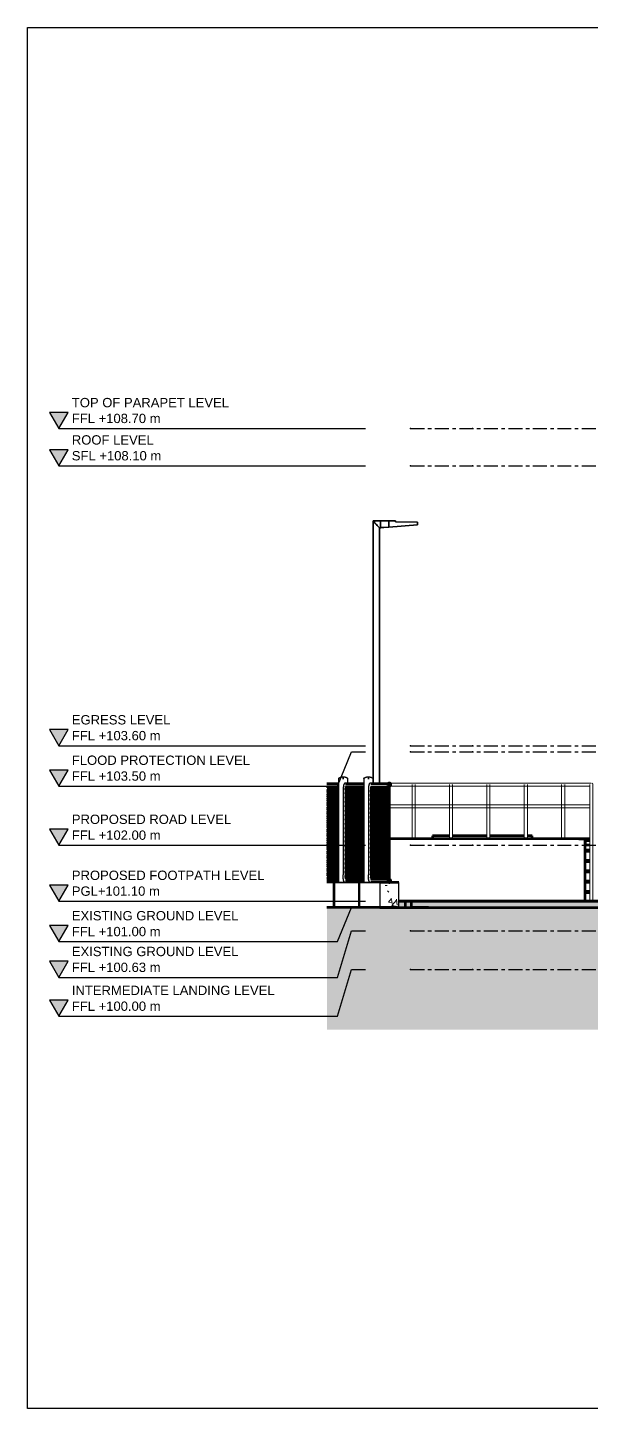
# Model space of a CAD drawing. Header units: millimetres. Extents: x -25371 to 2282244, y -90657 to 147824.
# Drawn here: x 1750049 to 1759112, y -11627 to 10573 of the extents above; entities that cross this region are included whole.
import ezdxf
from ezdxf.xclip import XClip

# ---------------------------------------------------------------- set-up
doc = ezdxf.new("R2010")
doc.units = ezdxf.units.MM
doc.header["$XCLIPFRAME"] = 0
doc.linetypes.add('CENTER', pattern=[50.8, 31.75, -6.35, 6.35, -6.35])
doc.linetypes.add('TA_GL_000.90000', pattern=[2.475, 0.9, -0.225, 0.225, -0.225, 0.9])
for name, color, linetype in [('000 - 0_SYM_DWG_GRIDLINE_MAIN_COLOR_251', 7, 'Continuous'), ('000 - 0_SYM_DWG_LEVEL_MAIN_COLOR_2', 7, 'Continuous'), ('000 - 0_SYM_DWG_LEVEL_TEXT', 7, 'Continuous'), ('000 - EXISTING_BUILDING_MAIN_COLOR_251', 7, 'Continuous'), ('000 - GRID', 7, 'CENTER')]:
    doc.layers.add(name, color=color, linetype=linetype)
for name, color, linetype, lineweight in [('A-DETL', 7, 'Continuous', 70), ('A-DETL-GENF', 7, 'Continuous', 35), ('A-DETL-THIN', 7, 'Continuous', 25), ('A-FLOR-E', 7, 'Continuous', 35), ('A-FLOR-FNSH', 7, 'Continuous', 70), ('A-FLOR-HRAL', 7, 'Continuous', 35), ('A-FLOR-PATT', 7, 'Continuous', 70), ('A-GENM', 7, 'Continuous', 35), ('A-GLAZ-CWMG', 7, 'Continuous', 35), ('E-LITE-EQPM', 7, 'Continuous', 35), ('P-SANR-FIXT', 7, 'Continuous', 35), ('S-STRS-E', 7, 'Continuous', 35), ('WALL-E', 7, 'Continuous', 50)]:
    doc.layers.add(name, color=color, linetype=linetype, lineweight=lineweight)
doc.styles.add('Arial_1', font='arial.ttf', dxfattribs={"height": 400})
doc.styles.add('TA', font='', dxfattribs={"height": 4.5})
doc.styles.get('TA').set_extended_font_data('Cordia New')
pattern_1 = [(50, (-71649.76, 0), (728.7365, -63.7558), [76.2, -838.2]), (355, (-71649.76, 0), (-140.9716, 764.2276), [60.96, -670.56]), (100.451, (-71589, -5.3), (587.77, 700.4668), [64.76, -712.36]), (46.184, (-71649.8, 203.2), (1084.316, -168.171), [114.3, -1257.3]), (96.636, (-71559.4, 189.2), (949.61, 989.71), [97.14, -1068.54]), (351.184, (-71649.8, 203.2), (949.6206, 989.701), [91.44, -1005.84]), (21, (-71548.16, 152.4), (606.4579, -409.0606), [76.2, -838.2]), (326, (-71548.16, 152.4), (247.2083, 736.753), [60.96, -670.56]), (71.451, (-71497.6, 118.3), (853.6683, 327.6855), [64.76, -712.36]), (37.5, (-71649.76, 0), (12.3547, 338.2201), [33.528, -628.904, 33.528, -647.192, -673.1]), (37.5, (-71649.76, 0), (12.3547, 338.2201), [-1343.152, 33.528, -639.572]), (7.5, (-71649.76, 0), (267.2789, 400.7221), [33.528, -354.584, 33.528, -613.664, -256.54]), (7.5, (-71649.76, 0), (267.2789, 400.7221), [-1035.304, 33.528, -223.012]), (327.5, (-71876.33, 0), (542.36333, -22.91534), [33.528, -220.472, 33.528, -758.952, -1051.56]), (327.5, (-71876.33, 0), (542.36333, -22.91534), [-1046.48, 33.528, -1018.032]), (317.5, (-71977.93, 0), (592.517, 101.7071), [33.528, -296.672, 33.528, -492.76, -746.76]), (317.5, (-71977.93, 0), (592.517, 101.7071), [-856.488, 33.528, -713.232])]

# ---------------------------------------------------------------- blocks, each defined once
blk = doc.blocks.new('A$C7fb6dcac')
at = {"layer": 'Defpoints', "color": 7}
blk.add_lwpolyline([(4262.5, -444), (3487.5, -444), (3487.5, 0), (4262.5, 0)], close=True, dxfattribs=at)
blk = doc.blocks.new('DPA_CP_Fence Type D - Fence Post Left w MRTA Logo-5412691-VS01 - ELEVATION 3')
at = {"layer": '000 - EXISTING_BUILDING_MAIN_COLOR_251', "lineweight": 9}
h = blk.add_hatch(dxfattribs=at)
h.set_pattern_fill('FP_5', style=0, pattern_type=2)
h.set_pattern_definition([(82.307, (-38294.248, 101400), (-4.77611, 35.35557), []), (97.693, (-38294.248, 101400), (-4.77611, -35.35557), [])])
h.paths.add_polyline_path([(-38157, 101450), (-38157, 102950), (-38456, 102949), (-38459, 102946), (-38461, 102938), (-38464, 102914), (-38466, 102868), (-38465, 101492), (-38462, 101469), (-38459, 101454), (-38458, 101452), (-38456, 101450), (-38159, 101450)])
h.paths.add_polyline_path([(-38295, 102103), (-38272, 102200), (-38295, 102297), (-38285, 102297), (-38262, 102198), (-38285, 102103)])
at = {"layer": '000 - EXISTING_BUILDING_MAIN_COLOR_251', "lineweight": 70}
h = blk.add_hatch(color=7, dxfattribs=at)
h.paths.add_polyline_path([(-38153, 101400), (-38147, 101402), (-38141, 101404), (-38137, 101408), (-38133, 101413), (-38131, 101419), (-38130, 101425), (-38131, 101431), (-38133, 101437), (-38137, 101442), (-38141, 101446), (-38147, 101448), (-38153, 101450), (-38162, 101449), (-38165, 101448), (-38170, 101446), (-38175, 101442), (-38178, 101437), (-38180, 101431), (-38181, 101425), (-38180, 101419), (-38178, 101413), (-38175, 101408), (-38170, 101404), (-38162, 101401), (-38159, 101400)])
h.paths.add_polyline_path([(-38153, 102950), (-38147, 102952), (-38141, 102954), (-38137, 102958), (-38133, 102963), (-38131, 102969), (-38130, 102975), (-38131, 102981), (-38133, 102987), (-38137, 102992), (-38141, 102996), (-38147, 102998), (-38153, 103000), (-38162, 102999), (-38165, 102998), (-38170, 102996), (-38175, 102992), (-38178, 102987), (-38180, 102981), (-38181, 102974), (-38180, 102969), (-38178, 102963), (-38175, 102958), (-38170, 102954), (-38162, 102951), (-38159, 102950)])
blk.add_hatch(color=7, dxfattribs=at).paths.add_polyline_path([(-38155, 101425), (-38155, 102975), (-38157, 102974), (-38157, 101425)])
at = {"layer": '000 - EXISTING_BUILDING_MAIN_COLOR_251', "color": 7}
for p, q in [((-38493, 102875), (-38493, 101525)), ((-38181, 102975), (-38456, 102975)), ((-38156, 103000), (-38455, 103000)), ((-38455, 102950), (-38156, 102950)), ((-38285, 102297), (-38295, 102297)), ((-38295, 102297), (-38272, 102200)), ((-38272, 102200), (-38295, 102103)), ((-38262, 102200), (-38285, 102297)), ((-38285, 102103), (-38262, 102200)), ((-38295, 102103), (-38285, 102103)), ((-38456, 101425), (-38181, 101425)), ((-38156, 101450), (-38455, 101450)), ((-38455, 101400), (-38156, 101400))]:
    blk.add_line(p, q, dxfattribs=at)
at = {"layer": '000 - EXISTING_BUILDING_MAIN_COLOR_251', "color": 7, "lineweight": 70}
for p, q in [((-38155, 102975), (-38157, 102975)), ((-38157, 102975), (-38157, 101425)), ((-38155, 101425), (-38155, 102975)), ((-38157, 101425), (-38155, 101425))]:
    blk.add_line(p, q, dxfattribs=at)
at = {"layer": '000 - EXISTING_BUILDING_MAIN_COLOR_251', "color": 7, "flags": 128}
for points in [[(-38455, 103000), (-38462, 102999), (-38469, 102996), (-38473, 102993), (-38476, 102990), (-38478, 102987), (-38480, 102984), (-38481, 102982), (-38482, 102979), (-38483, 102977), (-38484, 102975), (-38484, 102972), (-38485, 102970), (-38486, 102968), (-38486, 102965), (-38487, 102962), (-38487, 102960), (-38488, 102957), (-38488, 102954), (-38489, 102951), (-38489, 102948), (-38490, 102945), (-38490, 102941), (-38490, 102938), (-38491, 102935), (-38491, 102931), (-38491, 102928), (-38492, 102924), (-38492, 102920), (-38492, 102916), (-38492, 102913), (-38492, 102909), (-38493, 102905), (-38493, 102901), (-38493, 102897), (-38493, 102893), (-38493, 102888), (-38493, 102884), (-38493, 102880), (-38493, 102876), (-38493, 102875)], [(-38455, 101400), (-38462, 101401), (-38469, 101404), (-38473, 101407), (-38476, 101410), (-38478, 101413), (-38480, 101416), (-38481, 101418), (-38482, 101421), (-38483, 101423), (-38484, 101425), (-38484, 101428), (-38485, 101430), (-38486, 101432), (-38486, 101435), (-38487, 101438), (-38487, 101440), (-38488, 101443), (-38488, 101446), (-38489, 101449), (-38489, 101452), (-38490, 101455), (-38490, 101459), (-38490, 101462), (-38491, 101465), (-38491, 101469), (-38491, 101472), (-38492, 101476), (-38492, 101480), (-38492, 101484), (-38492, 101487), (-38492, 101491), (-38493, 101495), (-38493, 101499), (-38493, 101503), (-38493, 101507), (-38493, 101512), (-38493, 101516), (-38493, 101520), (-38493, 101524), (-38493, 101525)]]:
    blk.add_lwpolyline(points, dxfattribs=at)
at = {"layer": '000 - EXISTING_BUILDING_MAIN_COLOR_251', "color": 7, "lineweight": 70, "flags": 128}
for points in [[(-38130, 102975), (-38131, 102981), (-38133, 102987), (-38137, 102992), (-38141, 102996), (-38147, 102998), (-38153, 103000), (-38159, 103000), (-38165, 102998), (-38170, 102996), (-38175, 102992), (-38178, 102987), (-38180, 102981), (-38181, 102975)], [(-38181, 102975), (-38180, 102969), (-38178, 102963), (-38175, 102958), (-38170, 102954), (-38165, 102952), (-38159, 102950), (-38153, 102950), (-38147, 102952), (-38141, 102954), (-38137, 102958), (-38133, 102963), (-38131, 102969), (-38130, 102975)], [(-38130, 101425), (-38131, 101431), (-38133, 101437), (-38137, 101442), (-38141, 101446), (-38147, 101448), (-38153, 101450), (-38159, 101450), (-38165, 101448), (-38170, 101446), (-38175, 101442), (-38178, 101437), (-38180, 101431), (-38181, 101425)], [(-38181, 101425), (-38180, 101419), (-38178, 101413), (-38175, 101408), (-38170, 101404), (-38165, 101402), (-38159, 101400), (-38153, 101400), (-38147, 101402), (-38141, 101404), (-38137, 101408), (-38133, 101413), (-38131, 101419), (-38130, 101425)]]:
    blk.add_lwpolyline(points, dxfattribs=at)
blk = doc.blocks.new('Rectangular Mullion - Mullion_Beam 300x400-4860516-VS01 - ELEVATION 3')
at = {"layer": 'A-GLAZ-CWMG', "color": 7}
for p, q in [((-38634, 101000), (-38634, 101400)), ((-38634, 101400), (-38307, 101400)), ((-38634, 101000), (-38307, 101000))]:
    blk.add_line(p, q, dxfattribs=at)
at = {"layer": 'A-GLAZ-CWMG', "color": 7, "lineweight": 70}
for p, q in [((-38004, 101400), (-38307, 101400)), ((-38307, 101000), (-38004, 101000))]:
    blk.add_line(p, q, dxfattribs=at)
blk = doc.blocks.new('DPA_CP_Fence Type D - Fence Post Left w MRTA Logo-5412694-VS01 - ELEVATION 3')
at = {"layer": '000 - EXISTING_BUILDING_MAIN_COLOR_251', "lineweight": 9}
h = blk.add_hatch(dxfattribs=at)
h.set_pattern_fill('FP_6', style=0, pattern_type=2)
h.set_pattern_definition([(82.307, (-38696.112, 101400), (-4.77611, 35.35557), []), (97.693, (-38696.112, 101400), (-4.77611, -35.35557), [])])
h.paths.add_polyline_path([(-38861, 101450), (-38567, 101450), (-38567, 102950), (-38862, 102949), (-38864, 102947), (-38866, 102939), (-38870, 102914), (-38871, 102868), (-38870, 101492), (-38868, 101469), (-38864, 101454), (-38863, 101452), (-38861, 101450)])
h.paths.add_polyline_path([(-38687, 102103), (-38697, 102103), (-38674, 102200), (-38697, 102297), (-38686, 102297), (-38664, 102198), (-38687, 102103)])
at = {"layer": '000 - EXISTING_BUILDING_MAIN_COLOR_251', "color": 7}
for p, q in [((-38568, 103075), (-38568, 101400)), ((-38503, 103075), (-38483, 103075)), ((-38483, 103075), (-38503, 103075)), ((-38418, 103000), (-38418, 103075)), ((-38898, 102875), (-38898, 101525)), ((-38567, 102975), (-38861, 102975)), ((-38567, 103000), (-38860, 103000)), ((-38860, 102950), (-38567, 102950)), ((-38859, 102975), (-38567, 102975)), ((-38687, 102297), (-38697, 102297)), ((-38697, 102297), (-38674, 102200)), ((-38674, 102200), (-38697, 102103)), ((-38664, 102200), (-38687, 102297)), ((-38687, 102103), (-38664, 102200)), ((-38697, 102103), (-38687, 102103)), ((-38861, 101425), (-38567, 101425)), ((-38567, 101450), (-38860, 101450)), ((-38860, 101400), (-38567, 101400)), ((-38567, 101425), (-38859, 101425))]:
    blk.add_line(p, q, dxfattribs=at)
at = {"layer": '000 - EXISTING_BUILDING_MAIN_COLOR_251', "color": 7, "flags": 128}
for points in [[(-38568, 103075), (-38564, 103078), (-38560, 103081), (-38556, 103083), (-38551, 103086), (-38547, 103088), (-38542, 103090), (-38538, 103092), (-38533, 103094), (-38528, 103095), (-38523, 103096), (-38518, 103097), (-38514, 103098), (-38509, 103099), (-38504, 103100), (-38499, 103100), (-38494, 103100), (-38493, 103100)], [(-38493, 103100), (-38488, 103100), (-38483, 103100), (-38478, 103099), (-38473, 103098), (-38468, 103098), (-38463, 103096), (-38459, 103095), (-38454, 103094), (-38449, 103092), (-38444, 103090), (-38440, 103088), (-38435, 103086), (-38431, 103083), (-38427, 103081), (-38423, 103078), (-38419, 103075), (-38418, 103075)], [(-38860, 103000), (-38868, 102999), (-38874, 102996), (-38878, 102993), (-38881, 102990), (-38883, 102987), (-38885, 102984), (-38886, 102982), (-38887, 102979), (-38888, 102977), (-38889, 102975), (-38890, 102972), (-38890, 102970), (-38891, 102968), (-38892, 102965), (-38892, 102962), (-38893, 102960), (-38893, 102957), (-38894, 102954), (-38894, 102951), (-38894, 102948), (-38895, 102945), (-38895, 102941), (-38896, 102938), (-38896, 102935), (-38896, 102931), (-38896, 102928), (-38897, 102924), (-38897, 102920), (-38897, 102916), (-38897, 102913), (-38898, 102909), (-38898, 102905), (-38898, 102901), (-38898, 102897), (-38898, 102893), (-38898, 102888), (-38898, 102884), (-38898, 102880), (-38898, 102876), (-38898, 102875)], [(-38860, 101400), (-38868, 101401), (-38874, 101404), (-38878, 101407), (-38881, 101410), (-38883, 101413), (-38885, 101416), (-38886, 101418), (-38887, 101421), (-38888, 101423), (-38889, 101425), (-38890, 101428), (-38890, 101430), (-38891, 101432), (-38892, 101435), (-38892, 101438), (-38893, 101440), (-38893, 101443), (-38894, 101446), (-38894, 101449), (-38894, 101452), (-38895, 101455), (-38895, 101459), (-38896, 101462), (-38896, 101465), (-38896, 101469), (-38896, 101472), (-38897, 101476), (-38897, 101480), (-38897, 101484), (-38897, 101487), (-38898, 101491), (-38898, 101495), (-38898, 101499), (-38898, 101503), (-38898, 101507), (-38898, 101512), (-38898, 101516), (-38898, 101520), (-38898, 101524), (-38898, 101525)]]:
    blk.add_lwpolyline(points, dxfattribs=at)
blk = doc.blocks.new('DPA_CP_Fence Type D - Fence Post Left w MRTA Logo-V2-VS01 - ELEVATION 3')
at = {"layer": '000 - EXISTING_BUILDING_MAIN_COLOR_251', "lineweight": 9}
h = blk.add_hatch(dxfattribs=at)
h.set_pattern_fill('FP_7', style=0, pattern_type=2)
h.set_pattern_definition([(82.307, (-39101.353, 101400), (-4.77611, 35.35557), []), (97.693, (-39101.353, 101400), (-4.77611, -35.35557), [])])
h.paths.add_polyline_path([(-38973, 101450), (-38973, 102950), (-39159, 102950), (-39159, 101450), (-38977, 101450)])
h.paths.add_polyline_path([(-39092, 102103), (-39102, 102103), (-39079, 102200), (-39102, 102297), (-39092, 102297), (-39070, 102198), (-39092, 102103)])
at = {"layer": '000 - EXISTING_BUILDING_MAIN_COLOR_251', "color": 7}
for p, q in [((-38973, 103075), (-38973, 101400)), ((-38909, 103075), (-38888, 103075)), ((-38888, 103075), (-38909, 103075)), ((-38823, 103000), (-38823, 103075)), ((-38973, 103000), (-39159, 103000)), ((-39159, 102975), (-38973, 102975)), ((-38973, 102975), (-39159, 102975)), ((-39159, 102950), (-38973, 102950)), ((-39092, 102297), (-39102, 102297)), ((-39102, 102297), (-39079, 102200)), ((-39079, 102200), (-39102, 102103)), ((-39070, 102200), (-39092, 102297)), ((-39092, 102103), (-39070, 102200)), ((-39102, 102103), (-39092, 102103)), ((-38973, 101450), (-39159, 101450)), ((-38973, 101425), (-39159, 101425)), ((-39159, 101425), (-38973, 101425)), ((-39159, 101400), (-38973, 101400))]:
    blk.add_line(p, q, dxfattribs=at)
at = {"layer": '000 - EXISTING_BUILDING_MAIN_COLOR_251', "color": 7, "flags": 128}
for points in [[(-38973, 103075), (-38969, 103078), (-38965, 103081), (-38961, 103083), (-38957, 103086), (-38952, 103088), (-38947, 103090), (-38943, 103092), (-38938, 103094), (-38933, 103095), (-38929, 103096), (-38924, 103097), (-38919, 103098), (-38914, 103099), (-38909, 103100), (-38904, 103100), (-38899, 103100), (-38898, 103100)], [(-38898, 103100), (-38893, 103100), (-38888, 103100), (-38883, 103099), (-38879, 103098), (-38874, 103098), (-38869, 103096), (-38864, 103095), (-38859, 103094), (-38854, 103092), (-38850, 103090), (-38845, 103088), (-38841, 103086), (-38836, 103083), (-38832, 103081), (-38828, 103078), (-38824, 103075), (-38823, 103075)]]:
    blk.add_lwpolyline(points, dxfattribs=at)
blk = doc.blocks.new('Rectangular Mullion - Mullion_Beam 300x400-4860517-VS01 - ELEVATION 3')
at = {"layer": 'A-GLAZ-CWMG', "color": 7}
for p, q in [((-39040, 101000), (-39040, 101400)), ((-39040, 101400), (-38941, 101400)), ((-39040, 101400), (-38648, 101400)), ((-38567, 101400), (-38648, 101400)), ((-38648, 101400), (-38648, 101000)), ((-38351, 101400), (-38419, 101400)), ((-38419, 101400), (-38351, 101400)), ((-38742, 101000), (-39040, 101000)), ((-39040, 101000), (-38648, 101000)), ((-38351, 101000), (-38742, 101000)), ((-38648, 101000), (-38351, 101000))]:
    blk.add_line(p, q, dxfattribs=at)
blk = doc.blocks.new('Rectangular Mullion - Mullion_Beam 300x400-V4-VS01 - ELEVATION 3')
at = {"layer": 'A-GLAZ-CWMG', "color": 7}
for p, q in [((-39159, 101400), (-39053, 101400)), ((-38973, 101400), (-39053, 101400)), ((-39053, 101400), (-39053, 101000)), ((-39148, 101000), (-39159, 101000)), ((-39159, 101000), (-39053, 101000)), ((-38756, 101000), (-39148, 101000)), ((-39053, 101000), (-38756, 101000))]:
    blk.add_line(p, q, dxfattribs=at)
blk = doc.blocks.new('Rectangular Mullion - Mullion_H-Beam-5412690-VS01 - ELEVATION 3')
at = {"layer": 'A-GLAZ-CWMG', "color": 7}
for p, q in [((-38535, 101000), (-38549, 101000)), ((-38549, 101000), (-38539, 101000)), ((-38539, 101000), (-38533, 101000)), ((-38525, 101000), (-38535, 101000)), ((-38533, 101000), (-38454, 101000)), ((-38452, 101000), (-38531, 101000)), ((-38531, 101000), (-38525, 101000)), ((-38454, 101000), (-38460, 101000)), ((-38460, 101000), (-38450, 101000)), ((-38446, 101000), (-38452, 101000)), ((-38450, 101000), (-38436, 101000)), ((-38436, 101000), (-38446, 101000))]:
    blk.add_line(p, q, dxfattribs=at)
blk = doc.blocks.new('Lighting-Street-LED - Lighting-Street-LED-4346571-VS01 - ELEVATION 3')
at = {"layer": 'E-LITE-EQPM', "color": 7}
for p, q in [((-38415, 107214), (-38415, 103000)), ((-38396, 107214), (-38415, 107214)), ((-38415, 107214), (-38396, 107214)), ((-38396, 107214), (-38396, 107188)), ((-38396, 107214), (-38372, 107214)), ((-38396, 107188), (-38396, 107214)), ((-38396, 107214), (-38396, 107188)), ((-38372, 107214), (-38395, 107214)), ((-38301, 107214), (-38372, 107214)), ((-38372, 107214), (-38301, 107214)), ((-38372, 107162), (-38316, 107103)), ((-38316, 107103), (-38372, 107162)), ((-38301, 107104), (-38316, 107103)), ((-38316, 107103), (-38301, 107104)), ((-38315, 103000), (-38315, 107103)), ((-38280, 107214), (-38301, 107214)), ((-38301, 107214), (-38280, 107214)), ((-38301, 107104), (-38301, 107214)), ((-38301, 107104), (-38301, 107214)), ((-38280, 107106), (-38301, 107104)), ((-38301, 107104), (-38280, 107106)), ((-38245, 107214), (-38280, 107214)), ((-38280, 107214), (-38245, 107214)), ((-38163, 107214), (-38245, 107214)), ((-38245, 107214), (-38163, 107214)), ((-38163, 107116), (-38245, 107109)), ((-38245, 107109), (-38163, 107116)), ((-38163, 107116), (-38163, 107214)), ((-38163, 107214), (-38059, 107214)), ((-38059, 107214), (-38163, 107214)), ((-38163, 107214), (-38163, 107116)), ((-37706, 107153), (-38163, 107116)), ((-38163, 107116), (-37706, 107153)), ((-38059, 107214), (-38059, 107197)), ((-38059, 107197), (-38059, 107214)), ((-38059, 107197), (-37706, 107194)), ((-37706, 107194), (-38059, 107197)), ((-37706, 107194), (-37706, 107153)), ((-37706, 107153), (-37706, 107194))]:
    blk.add_line(p, q, dxfattribs=at)
at = {"layer": 'E-LITE-EQPM', "color": 7, "flags": 128}
for points in [[(-38316, 107103), (-38320, 107107), (-38325, 107113), (-38333, 107121), (-38343, 107131), (-38353, 107143), (-38365, 107155), (-38376, 107166), (-38386, 107178), (-38396, 107188)], [(-38396, 107188), (-38386, 107178), (-38376, 107166), (-38365, 107155), (-38353, 107143), (-38343, 107131), (-38333, 107121), (-38325, 107113), (-38320, 107107), (-38316, 107103)], [(-38372, 107162), (-38377, 107168), (-38382, 107173), (-38387, 107178), (-38391, 107182), (-38394, 107185), (-38395, 107187), (-38396, 107188)], [(-38395, 107187), (-38394, 107185), (-38391, 107182), (-38387, 107178), (-38382, 107173), (-38377, 107168), (-38372, 107162)], [(-38245, 107109), (-38253, 107108), (-38261, 107108), (-38271, 107107), (-38280, 107106)], [(-38280, 107106), (-38271, 107107), (-38261, 107108), (-38253, 107108), (-38245, 107109)]]:
    blk.add_lwpolyline(points, dxfattribs=at)
blk = doc.blocks.new('Railing - 50mm-4364169-VS01 - ELEVATION 3')
at = {"layer": 'A-FLOR-HRAL', "color": 7, "lineweight": 9}
for p, q in [((-38189.9957, 102975), (-38239.9957, 102975)), ((-38239.9957, 102975), (-38189.9957, 102975))]:
    blk.add_line(p, q, dxfattribs=at)
blk = doc.blocks.new('Railing - 50mm-V20-VS01 - ELEVATION 3')
at = {"layer": 'A-FLOR-HRAL', "color": 7, "lineweight": 9}
for p, q in [((-37790, 102100), (-37790, 102975)), ((-37765, 102975), (-37765, 102975)), ((-37765, 102975), (-37765, 102975)), ((-37740, 102975), (-37740, 102100)), ((-37765, 102100), (-37765, 102100)), ((-37765, 102100), (-37765, 102100))]:
    blk.add_line(p, q, dxfattribs=at)
blk = doc.blocks.new('Railing - 50mm-V21-VS01 - ELEVATION 3')
at = {"layer": 'A-FLOR-HRAL', "color": 7, "lineweight": 9}
for p, q in [((-34933, 102100), (-34933, 102975)), ((-34883, 102975), (-34883, 102100))]:
    blk.add_line(p, q, dxfattribs=at)
blk = doc.blocks.new('Railing - 50mm-5736852-VS01 - ELEVATION 3')
at = {"layer": 'A-FLOR-HRAL', "color": 7, "lineweight": 9}
for p, q in [((-34932, 102740), (-34933, 102738)), ((-34933, 101767), (-34933, 102738)), ((-34933, 102738), (-34932, 102736)), ((-34883, 102738), (-34883, 102740)), ((-34883, 102738), (-34883, 101767)), ((-34883, 102736), (-34883, 102738))]:
    blk.add_line(p, q, dxfattribs=at)
blk = doc.blocks.new('Railing - 50mm-5736850-VS01 - ELEVATION 3')
at = {"layer": 'A-FLOR-HRAL', "color": 7, "lineweight": 9}
for p, q in [((-34932, 102383), (-34933, 102380)), ((-34933, 101433), (-34933, 102380)), ((-34933, 102380), (-34932, 102378)), ((-34883, 102380), (-34883, 102383)), ((-34883, 102380), (-34883, 101433)), ((-34883, 102378), (-34883, 102380))]:
    blk.add_line(p, q, dxfattribs=at)
blk = doc.blocks.new('Railing - Railing-4805283-VS01 - ELEVATION 3')
at = {"color": 7}
for name, p in [('Railing - 50mm-4364169-VS01 - ELEVATION 3', (0, 0)), ('Railing - 50mm-4364169-VS01 - ELEVATION 3', (0, 0)), ('Railing - 50mm-4364169-VS01 - ELEVATION 3', (0, 0)), ('Railing - 50mm-4364169-VS01 - ELEVATION 3', (0, 0)), ('Railing - 50mm-4364169-VS01 - ELEVATION 3', (0, 0)), ('Railing - 50mm-4364169-VS01 - ELEVATION 3', (0, 0)), ('Railing - 50mm-4364169-VS01 - ELEVATION 3', (0, 0)), ('Railing - 50mm-4364169-VS01 - ELEVATION 3', (0, 0)), ('Railing - 50mm-4364169-VS01 - ELEVATION 3', (0, 0)), ('Railing - 50mm-4364169-VS01 - ELEVATION 3', (0, 0)), ('Railing - 50mm-4364169-VS01 - ELEVATION 3', (0, 0)), ('Railing - 50mm-4364169-VS01 - ELEVATION 3', (0, 0)), ('Railing - 50mm-4364169-VS01 - ELEVATION 3', (0, 0)), ('Railing - 50mm-4364169-VS01 - ELEVATION 3', (0, 0)), ('Railing - 50mm-4364169-VS01 - ELEVATION 3', (0, 0)), ('Railing - 50mm-4364169-VS01 - ELEVATION 3', (0, 0)), ('Railing - 50mm-4364169-VS01 - ELEVATION 3', (0, 0)), ('Railing - 50mm-4364169-VS01 - ELEVATION 3', (0, 0)), ('Railing - 50mm-4364169-VS01 - ELEVATION 3', (0, 0)), ('Railing - 50mm-V20-VS01 - ELEVATION 3', (0, 0)), ('Railing - 50mm-V20-VS01 - ELEVATION 3', (601, 0)), ('Railing - 50mm-V20-VS01 - ELEVATION 3', (1202, 0)), ('Railing - 50mm-V20-VS01 - ELEVATION 3', (1803, 0)), ('Railing - 50mm-V20-VS01 - ELEVATION 3', (2404, 0)), ('Railing - 50mm-V21-VS01 - ELEVATION 3', (0, 0)), ('Railing - 50mm-5736852-VS01 - ELEVATION 3', (0, 0)), ('Railing - 50mm-5736850-VS01 - ELEVATION 3', (0, 0))]:
    blk.add_blockref(name, p, dxfattribs=at)
blk = doc.blocks.new('Top Rail Type - Top Rail_Internal_-4805327-VS01 - ELEVATION 3')
at = {"layer": 'A-FLOR-HRAL', "color": 7, "lineweight": 9}
for p, q in [((-35008, 103000), (-38115, 103000)), ((-38115, 102950), (-35008, 102950)), ((-34933, 102964), (-34933, 102159)), ((-34905, 103000), (-34904, 103000)), ((-34898, 102998), (-34898, 102998)), ((-34893, 102995), (-34892, 102994)), ((-34885, 102985), (-34884, 102984)), ((-34883, 102159), (-34883, 102964)), ((-34933, 102067), (-34933, 101100)), ((-34883, 101100), (-34883, 102067))]:
    blk.add_line(p, q, dxfattribs=at)
at = {"layer": 'A-FLOR-HRAL', "color": 7, "lineweight": 9, "flags": 128}
for points in [[(-38115, 103000), (-38119, 103000), (-38123, 103000), (-38127, 103000), (-38131, 103000), (-38135, 103000), (-38139, 103000), (-38143, 103000), (-38146, 103000), (-38150, 103000), (-38154, 103000), (-38158, 103000), (-38161, 103000), (-38165, 103000), (-38168, 103000), (-38171, 103000), (-38175, 103000), (-38178, 103000), (-38181, 103000), (-38184, 103000), (-38187, 103000), (-38189, 103000), (-38192, 103000), (-38195, 103000), (-38197, 103000), (-38199, 103000), (-38201, 103000), (-38203, 103000), (-38205, 103000), (-38207, 103000), (-38208, 103000), (-38210, 103000), (-38211, 103000), (-38212, 103000), (-38213, 103000), (-38214, 103000), (-38214, 103000), (-38215, 103000), (-38215, 103000), (-38215, 103000), (-38215, 103000)], [(-38214, 103000), (-38214, 103000), (-38214, 103000)], [(-38155, 102950), (-38151, 102950), (-38147, 102950), (-38144, 102950), (-38140, 102950), (-38136, 102950), (-38132, 102950), (-38128, 102950), (-38124, 102950), (-38120, 102950), (-38116, 102950), (-38115, 102950)], [(-35008, 103000), (-35004, 103000), (-35000, 103000), (-34996, 103000), (-34992, 103000), (-34988, 103000), (-34984, 103000), (-34980, 103000), (-34976, 103000), (-34973, 103000), (-34969, 103000), (-34965, 103000), (-34962, 103000), (-34958, 103000), (-34955, 103000), (-34951, 103000), (-34948, 103000), (-34945, 103000), (-34942, 103000), (-34939, 103000), (-34936, 103000), (-34933, 103000), (-34931, 103000), (-34928, 103000), (-34926, 103000), (-34924, 103000), (-34922, 103000), (-34920, 103000), (-34918, 103000), (-34916, 103000), (-34915, 103000), (-34913, 103000), (-34912, 103000), (-34911, 103000), (-34910, 103000), (-34909, 103000)], [(-34933, 102950), (-34935, 102950), (-34938, 102950), (-34941, 102950), (-34944, 102950), (-34947, 102950), (-34950, 102950), (-34954, 102950), (-34957, 102950), (-34961, 102950), (-34964, 102950), (-34968, 102950), (-34972, 102950), (-34975, 102950), (-34979, 102950), (-34983, 102950), (-34987, 102950), (-34991, 102950), (-34995, 102950), (-34999, 102950), (-35003, 102950), (-35007, 102950), (-35008, 102950)], [(-34933, 102975), (-34933, 102975), (-34933, 102975), (-34933, 102974), (-34933, 102974), (-34933, 102974), (-34933, 102973), (-34933, 102972), (-34933, 102971), (-34933, 102970), (-34933, 102969), (-34933, 102968), (-34933, 102967), (-34933, 102965), (-34933, 102964)], [(-34883, 102980), (-34883, 102979), (-34883, 102978), (-34883, 102977), (-34883, 102976), (-34883, 102975), (-34883, 102975)], [(-34883, 102964), (-34883, 102966), (-34883, 102967), (-34883, 102969), (-34883, 102970), (-34883, 102971), (-34883, 102972), (-34883, 102973), (-34883, 102973), (-34883, 102974), (-34883, 102974), (-34883, 102975), (-34883, 102975), (-34883, 102975), (-34883, 102975)], [(-34883, 102975), (-34883, 102974), (-34883, 102973), (-34883, 102972)], [(-34933, 102142), (-34933, 102142), (-34933, 102142), (-34933, 102143), (-34933, 102143), (-34933, 102144), (-34933, 102145), (-34933, 102147), (-34933, 102148), (-34933, 102150), (-34933, 102152), (-34933, 102154), (-34933, 102156), (-34933, 102158), (-34933, 102159)], [(-34933, 102142), (-34933, 102142), (-34933, 102141), (-34933, 102141), (-34933, 102141), (-34933, 102140), (-34933, 102140), (-34933, 102139), (-34933, 102138), (-34933, 102137), (-34933, 102136), (-34933, 102135), (-34933, 102133), (-34933, 102132), (-34933, 102130), (-34933, 102129), (-34933, 102127), (-34933, 102125), (-34933, 102123), (-34933, 102121), (-34933, 102119), (-34933, 102117), (-34933, 102114), (-34933, 102112), (-34933, 102110), (-34933, 102107), (-34933, 102105), (-34933, 102102), (-34933, 102099), (-34933, 102097), (-34933, 102094), (-34933, 102091), (-34933, 102088), (-34933, 102085), (-34933, 102082), (-34933, 102079), (-34933, 102076), (-34933, 102073), (-34933, 102070), (-34933, 102067), (-34933, 102067)], [(-34933, 102139), (-34933, 102140), (-34933, 102141), (-34933, 102142)], [(-34883, 102159), (-34883, 102157), (-34883, 102154), (-34883, 102152), (-34883, 102150), (-34883, 102149), (-34883, 102147), (-34883, 102146), (-34883, 102145), (-34883, 102144), (-34883, 102143), (-34883, 102142), (-34883, 102142), (-34883, 102142), (-34883, 102142)], [(-34883, 102067), (-34883, 102070), (-34883, 102073), (-34883, 102076), (-34883, 102079), (-34883, 102082), (-34883, 102084), (-34883, 102087), (-34883, 102090), (-34883, 102093), (-34883, 102096), (-34883, 102099), (-34883, 102101), (-34883, 102104), (-34883, 102107), (-34883, 102109), (-34883, 102111), (-34883, 102114), (-34883, 102116), (-34883, 102118), (-34883, 102120), (-34883, 102123), (-34883, 102124), (-34883, 102126), (-34883, 102128), (-34883, 102130), (-34883, 102131), (-34883, 102133), (-34883, 102134), (-34883, 102135), (-34883, 102137), (-34883, 102138), (-34883, 102139), (-34883, 102139), (-34883, 102140), (-34883, 102141), (-34883, 102141), (-34883, 102141), (-34883, 102142), (-34883, 102142), (-34883, 102142)], [(-34883, 102142), (-34883, 102141), (-34883, 102140), (-34883, 102139)]]:
    blk.add_lwpolyline(points, dxfattribs=at)
blk = doc.blocks.new('PB-DRAIN-SCUPPER-GENC-300 with RC  - 300WX100D 2-5732484-VS01 - ELEVATION 3')
at = {"layer": 'P-SANR-FIXT', "color": 7, "lineweight": 9}
for p, q in [((-34933, 101110), (-35007, 101110)), ((-35007, 101110), (-34933, 101110)), ((-35007, 101100), (-35007, 101110)), ((-35007, 101110), (-35007, 101100)), ((-34932, 101110), (-35007, 101110)), ((-34933, 101110), (-35007, 101110)), ((-33707, 101110), (-34884, 101110)), ((-33707, 101110), (-34883, 101110)), ((-34883, 101110), (-33707, 101110)), ((-33707, 101110), (-34883, 101110)), ((-33707, 101100), (-33707, 101110)), ((-33707, 101110), (-33707, 101100))]:
    blk.add_line(p, q, dxfattribs=at)
at = {"layer": 'P-SANR-FIXT', "color": 7}
for p, q in [((-35007, 101110), (-35007, 101100)), ((-35007, 101100), (-35007, 101110)), ((-35007, 101110), (-35007, 101100)), ((-35007, 101100), (-35007, 101110)), ((-35007, 101110), (-34932, 101110)), ((-34933, 101110), (-35007, 101110)), ((-34933, 101110), (-35007, 101110)), ((-33707, 101110), (-35007, 101110)), ((-34884, 101110), (-33707, 101110)), ((-33707, 101110), (-34883, 101110)), ((-33707, 101110), (-34883, 101110)), ((-33707, 101110), (-33707, 101100)), ((-33707, 101100), (-33707, 101110)), ((-33707, 101110), (-33707, 101100)), ((-33707, 101100), (-33707, 101110))]:
    blk.add_line(p, q, dxfattribs=at)
blk = doc.blocks.new('Generic Models 7 - Generic Models 37-5664697-VS01 - ELEVATION 3')
at = {"layer": 'A-DETL', "color": 7}
for p, q in [((-38003, 101100), (-37903, 101100)), ((-38003, 101100), (-37343, 101100)), ((-37343, 101100), (-23388, 101100))]:
    blk.add_line(p, q, dxfattribs=at)
at = {"layer": 'A-GENM', "color": 7, "lineweight": 70}
for p, q in [((-37802, 101100), (-37903, 101100)), ((-37903, 101100), (-37903, 101000)), ((-37802, 101000), (-37802, 101100))]:
    blk.add_line(p, q, dxfattribs=at)
blk = doc.blocks.new('Handrail Type - Handrail_Internal_-5736831-VS01 - ELEVATION 3')
at = {"layer": 'A-FLOR-HRAL', "color": 7, "lineweight": 9}
for p, q in [((-34933, 102650), (-38155, 102650)), ((-38155, 102600), (-34933, 102600)), ((-34933, 102625), (-34933, 101792)), ((-34883, 101792), (-34883, 102625))]:
    blk.add_line(p, q, dxfattribs=at)
blk = doc.blocks.new('C-1-VS01-AR-2562-01 -B_20260615-142721_ELEVATION_3_EX')
at = {"layer": 'A-DETL-GENF', "lineweight": 9}
h = blk.add_hatch(dxfattribs=at)
h.set_pattern_fill('FP_11', style=0, pattern_type=2)
h.set_pattern_definition(pattern_1)
h.paths.add_polyline_path([(-14144, 101000), (-14144, 101400), (-14452, 101400), (-14452, 101000), (-14213, 101000)])
h = blk.add_hatch(dxfattribs=at)
h.set_pattern_fill('FP_13', style=0, pattern_type=2)
h.set_pattern_definition([(45, (-71649.76, 0), (0, 449.0128), [317.5, -317.5]), (45, (-71733.95, 84.2), (0, 449.0128), [317.5, -317.5]), (45, (-71818.13, 168.38), (0, 449.0128), [317.5, -317.5]), (135, (-71818.13, 224.5), (-449.0128, 3e-14), [317.5, -317.5]), (135, (-71733.95, 308.7), (-449.0128, 3e-14), [317.5, -317.5]), (135, (-71649.76, 392.9), (-449.0128, 3e-14), [317.5, -317.5])])
h.paths.add_polyline_path([(20053, 99035), (31112, 99035), (31112, 101000), (-15301, 101000), (-15301, 99035), (19962, 99035)])
at = {"layer": 'A-FLOR-PATT', "lineweight": 9}
h = blk.add_hatch(dxfattribs=at)
h.set_pattern_fill('FP_11', style=0, pattern_type=2)
h.set_pattern_definition(pattern_1)
h.paths.add_polyline_path([(17696, 101000), (27044, 101000), (27044, 101100), (-14144, 101100), (-14144, 101000), (17605, 101000)])
at = {"layer": 'A-DETL', "color": 7}
for p, q in [((-13331, 102150), (-13607, 102150)), ((-13607, 102150), (-13607, 102100)), ((-12730, 102150), (-13281, 102150)), ((-12129, 102150), (-12680, 102150)), ((-12000, 102150), (-12079, 102150)), ((-12000, 102100), (-12000, 102150)), ((-11150, 102100), (-14296, 102100)), ((-11150, 102100), (-11250, 102100)), ((-11150, 102100), (-11075, 102100)), ((-11150, 102100), (-11150, 102000)), ((-11150, 101100), (-11150, 102100)), ((-11076, 102100), (-11150, 102100)), ((-11150, 101900), (-11150, 102100)), ((-11150, 101898), (-11150, 102065)), ((-11075, 102000), (-11150, 102000)), ((-11150, 101732), (-11150, 101898)), ((-11075, 101898), (-11150, 101898)), ((-11075, 101898), (-11150, 101898)), ((-11150, 101565), (-11150, 101732)), ((-11075, 101732), (-11150, 101732)), ((-11075, 101732), (-11150, 101732)), ((-11150, 101398), (-11150, 101565)), ((-11075, 101565), (-11150, 101565)), ((-11075, 101565), (-11150, 101565)), ((-11150, 101232), (-11150, 101398)), ((-11075, 101398), (-11150, 101398)), ((-11075, 101398), (-11150, 101398)), ((-14144, 101100), (-9849, 101100)), ((-11150, 101100), (-11150, 101232)), ((-11074, 101232), (-11150, 101232)), ((-11074, 101232), (-11150, 101232)), ((-14427, 101000), (-15301, 101000)), ((-14276, 101000), (-14427, 101000)), ((-14197, 101000), (-14427, 101000)), ((-13670, 101000), (-13944, 101000))]:
    blk.add_line(p, q, dxfattribs=at)
at = {"layer": 'A-DETL', "color": 7, "flags": 128}
blk.add_lwpolyline([(-11250, 102100), (-11247, 102100), (-11240, 102100), (-11227, 102100), (-11210, 102100), (-11188, 102100), (-11161, 102100), (-11129, 102100), (-11092, 102100), (-11075, 102100)], dxfattribs=at)
at = {"layer": 'A-DETL-THIN', "color": 7}
for p, q in [((-14144, 101400), (-14452, 101400)), ((-14452, 101400), (-14452, 101000)), ((-14144, 101000), (-14144, 101400)), ((1398, 101000), (-15301, 101000)), ((-14452, 101000), (-14144, 101000))]:
    blk.add_line(p, q, dxfattribs=at)
at = {"layer": 'A-FLOR-E', "color": 7, "lineweight": 50}
for p, q in [((-11076, 102100), (-11150, 102100)), ((-11150, 101100), (-14144, 101100))]:
    blk.add_line(p, q, dxfattribs=at)
at = {"layer": 'A-FLOR-FNSH', "color": 7}
for p, q in [((27044, 101100), (-14144, 101100)), ((-14197, 101000), (30047, 101000))]:
    blk.add_line(p, q, dxfattribs=at)
at = {"layer": 'S-STRS-E', "color": 7}
for p, q in [((-11150, 102094), (-11150, 102100)), ((-11150, 102100), (-11075, 102100)), ((-11150, 102075), (-11150, 102100)), ((-11150, 102098), (-11150, 102100)), ((-11150, 102098), (-11150, 102100)), ((-11150, 102098), (-11150, 102100)), ((-11150, 102098), (-11150, 102100)), ((-11150, 102098), (-11150, 102100)), ((-11150, 102100), (-11075, 102100)), ((-11150, 102100), (-11075, 102100)), ((-11150, 102100), (-11075, 102100)), ((-11150, 102100), (-11075, 102100)), ((-11150, 102100), (-11075, 102100)), ((-11150, 102100), (-11075, 102100)), ((-11150, 102085), (-11150, 102095)), ((-11150, 102074), (-11150, 102094)), ((-11150, 102086), (-11150, 102094)), ((-11150, 102082), (-11150, 102086)), ((-11150, 102082), (-11150, 102085)), ((-11075, 102075), (-11150, 102075)), ((-11150, 102067), (-11150, 102074)), ((-11150, 102074), (-11075, 102074)), ((-11150, 102065), (-11150, 102067)), ((-11150, 102067), (-11075, 102067)), ((-11150, 101933), (-11150, 102065)), ((-11150, 101928), (-11150, 101933)), ((-11075, 101933), (-11150, 101933)), ((-11150, 101933), (-11075, 101933)), ((-11150, 101908), (-11150, 101933)), ((-11150, 101931), (-11150, 101933)), ((-11150, 101931), (-11150, 101933)), ((-11150, 101931), (-11150, 101933)), ((-11150, 101931), (-11150, 101933)), ((-11150, 101931), (-11150, 101933)), ((-11150, 101933), (-11075, 101933)), ((-11150, 101933), (-11075, 101933)), ((-11150, 101933), (-11075, 101933)), ((-11150, 101933), (-11075, 101933)), ((-11150, 101933), (-11075, 101933)), ((-11150, 101933), (-11075, 101933)), ((-11150, 101908), (-11150, 101928)), ((-11150, 101919), (-11150, 101928)), ((-11150, 101918), (-11150, 101928)), ((-11150, 101915), (-11150, 101919)), ((-11150, 101916), (-11150, 101918)), ((-11150, 101900), (-11150, 101908)), ((-11150, 101908), (-11075, 101908)), ((-11150, 101908), (-11075, 101908)), ((-11075, 101908), (-11150, 101908)), ((-11150, 101898), (-11150, 101900)), ((-11150, 101900), (-11075, 101900)), ((-11150, 101767), (-11150, 101898)), ((-11075, 101898), (-11150, 101898)), ((-11075, 101898), (-11150, 101898)), ((-11150, 101761), (-11150, 101767)), ((-11075, 101767), (-11150, 101767)), ((-11150, 101767), (-11075, 101767)), ((-11150, 101742), (-11150, 101767)), ((-11150, 101764), (-11150, 101767)), ((-11150, 101764), (-11150, 101767)), ((-11150, 101764), (-11150, 101767)), ((-11150, 101764), (-11150, 101767)), ((-11150, 101764), (-11150, 101767)), ((-11150, 101767), (-11075, 101767)), ((-11150, 101767), (-11075, 101767)), ((-11150, 101767), (-11075, 101767)), ((-11150, 101767), (-11075, 101767)), ((-11150, 101767), (-11075, 101767)), ((-11150, 101767), (-11075, 101767)), ((-11150, 101752), (-11150, 101762)), ((-11150, 101741), (-11150, 101761)), ((-11150, 101752), (-11150, 101761)), ((-11150, 101749), (-11150, 101752)), ((-11150, 101749), (-11150, 101752)), ((-11075, 101742), (-11150, 101742)), ((-11150, 101734), (-11150, 101741)), ((-11150, 101741), (-11075, 101741)), ((-11150, 101741), (-11075, 101741)), ((-11150, 101732), (-11150, 101734)), ((-11150, 101734), (-11075, 101734)), ((-11150, 101600), (-11150, 101732)), ((-11075, 101732), (-11150, 101732)), ((-11075, 101732), (-11150, 101732)), ((-11150, 101594), (-11150, 101600)), ((-11075, 101600), (-11150, 101600)), ((-11150, 101600), (-11075, 101600)), ((-11150, 101575), (-11150, 101600)), ((-11150, 101598), (-11150, 101600)), ((-11150, 101598), (-11150, 101600)), ((-11150, 101598), (-11150, 101600)), ((-11150, 101598), (-11150, 101600)), ((-11150, 101598), (-11150, 101600)), ((-11150, 101600), (-11075, 101600)), ((-11150, 101600), (-11075, 101600)), ((-11150, 101600), (-11075, 101600)), ((-11150, 101600), (-11075, 101600)), ((-11150, 101600), (-11075, 101600)), ((-11150, 101600), (-11075, 101600)), ((-11150, 101585), (-11150, 101595)), ((-11150, 101574), (-11150, 101594)), ((-11150, 101586), (-11150, 101594)), ((-11150, 101582), (-11150, 101586)), ((-11150, 101582), (-11150, 101585)), ((-11075, 101575), (-11150, 101575)), ((-11150, 101567), (-11150, 101574)), ((-11150, 101574), (-11075, 101574)), ((-11150, 101574), (-11075, 101574)), ((-11150, 101565), (-11150, 101567)), ((-11150, 101567), (-11075, 101567)), ((-11150, 101433), (-11150, 101565)), ((-11075, 101565), (-11150, 101565)), ((-11075, 101565), (-11150, 101565)), ((-11150, 101428), (-11150, 101433)), ((-11075, 101433), (-11150, 101433)), ((-11150, 101433), (-11075, 101433)), ((-11150, 101408), (-11150, 101433)), ((-11150, 101431), (-11150, 101433)), ((-11150, 101431), (-11150, 101433)), ((-11150, 101431), (-11150, 101433)), ((-11150, 101431), (-11150, 101433)), ((-11150, 101431), (-11150, 101433)), ((-11150, 101433), (-11075, 101433)), ((-11150, 101433), (-11075, 101433)), ((-11150, 101433), (-11075, 101433)), ((-11150, 101433), (-11075, 101433)), ((-11150, 101433), (-11075, 101433)), ((-11150, 101433), (-11075, 101433)), ((-11150, 101408), (-11150, 101428)), ((-11150, 101419), (-11150, 101428)), ((-11150, 101418), (-11150, 101428)), ((-11150, 101415), (-11150, 101419)), ((-11150, 101416), (-11150, 101418)), ((-11150, 101400), (-11150, 101408)), ((-11150, 101408), (-11075, 101408)), ((-11150, 101408), (-11075, 101408)), ((-11075, 101408), (-11150, 101408)), ((-11150, 101398), (-11150, 101400)), ((-11150, 101400), (-11075, 101400)), ((-11150, 101267), (-11150, 101398)), ((-11075, 101398), (-11150, 101398)), ((-11075, 101398), (-11150, 101398)), ((-11150, 101242), (-11150, 101267)), ((-11150, 101264), (-11150, 101267)), ((-11150, 101264), (-11150, 101267)), ((-11150, 101264), (-11150, 101267)), ((-11150, 101264), (-11150, 101267)), ((-11150, 101264), (-11150, 101267)), ((-11150, 101267), (-11074, 101267)), ((-11150, 101267), (-11074, 101267)), ((-11150, 101267), (-11074, 101267)), ((-11150, 101267), (-11074, 101267)), ((-11150, 101267), (-11074, 101267)), ((-11150, 101267), (-11074, 101267)), ((-11074, 101267), (-11150, 101267)), ((-11150, 101267), (-11074, 101267)), ((-11150, 101267), (-11150, 101261)), ((-11150, 101252), (-11150, 101262)), ((-11150, 101261), (-11150, 101241)), ((-11150, 101261), (-11150, 101252)), ((-11150, 101249), (-11150, 101252)), ((-11150, 101252), (-11150, 101249)), ((-11074, 101242), (-11150, 101242)), ((-11150, 101241), (-11074, 101241)), ((-11150, 101241), (-11074, 101241)), ((-11150, 101241), (-11150, 101234)), ((-11150, 101234), (-11074, 101234)), ((-11150, 101234), (-11150, 101232)), ((-11074, 101232), (-11150, 101232)), ((-11150, 101100), (-11150, 101232)), ((-11150, 101232), (-11074, 101232))]:
    blk.add_line(p, q, dxfattribs=at)
at = {"layer": 'WALL-E', "color": 7}
for p, q in [((-13607, 102100), (-13607, 102150)), ((-13607, 102150), (-13331, 102150)), ((-13281, 102150), (-12730, 102150)), ((-12680, 102150), (-12129, 102150)), ((-12079, 102150), (-12000, 102150)), ((-12000, 102150), (-12000, 102100)), ((-14296, 102100), (-11150, 102100)), ((-11150, 102100), (-11150, 101100)), ((-11150, 102065), (-11150, 101100))]:
    blk.add_line(p, q, dxfattribs=at)
at = {"layer": '000 - EXISTING_BUILDING_MAIN_COLOR_251', "color": 7}
for name in ['DPA_CP_Fence Type D - Fence Post Left w MRTA Logo-V2-VS01 - ELEVATION 3', 'DPA_CP_Fence Type D - Fence Post Left w MRTA Logo-5412694-VS01 - ELEVATION 3']:
    blk.add_blockref(name, (23858, 0), dxfattribs=at)
at = {"layer": '000 - EXISTING_BUILDING_MAIN_COLOR_251', "color": 7, "lineweight": 70}
blk.add_blockref('DPA_CP_Fence Type D - Fence Post Left w MRTA Logo-5412691-VS01 - ELEVATION 3', (23858, 0), dxfattribs=at)
at = {"layer": 'A-DETL', "color": 7}
blk.add_blockref('Generic Models 7 - Generic Models 37-5664697-VS01 - ELEVATION 3', (23858, 0), dxfattribs=at)
at = {"layer": 'A-FLOR-HRAL', "color": 7}
blk.add_blockref('Railing - Railing-4805283-VS01 - ELEVATION 3', (23858, 0), dxfattribs=at)
at = {"layer": 'A-FLOR-HRAL', "color": 7, "lineweight": 9}
for name in ['Top Rail Type - Top Rail_Internal_-4805327-VS01 - ELEVATION 3', 'Handrail Type - Handrail_Internal_-5736831-VS01 - ELEVATION 3']:
    blk.add_blockref(name, (23858, 0), dxfattribs=at)
at = {"layer": 'A-GLAZ-CWMG', "color": 7}
for name, p in [('Rectangular Mullion - Mullion_Beam 300x400-V4-VS01 - ELEVATION 3', (23858, 0)), ('Rectangular Mullion - Mullion_Beam 300x400-4860517-VS01 - ELEVATION 3', (23858, 0)), ('Rectangular Mullion - Mullion_Beam 300x400-4860516-VS01 - ELEVATION 3', (23858, 0)), ('Rectangular Mullion - Mullion_H-Beam-5412690-VS01 - ELEVATION 3', (23453, 0)), ('Rectangular Mullion - Mullion_H-Beam-5412690-VS01 - ELEVATION 3', (23858, 0))]:
    blk.add_blockref(name, p, dxfattribs=at)
at = {"layer": 'E-LITE-EQPM', "color": 7}
blk.add_blockref('Lighting-Street-LED - Lighting-Street-LED-4346571-VS01 - ELEVATION 3', (23858, 0), dxfattribs=at)
at = {"layer": 'P-SANR-FIXT', "color": 7}
blk.add_blockref('PB-DRAIN-SCUPPER-GENC-300 with RC  - 300WX100D 2-5732484-VS01 - ELEVATION 3', (23858, 0), dxfattribs=at)
blk = doc.blocks.new('*U2261')
at = {"layer": '000 - 0_SYM_DWG_GRIDLINE_MAIN_COLOR_251', "color": 7, "linetype": 'ByBlock', "ltscale": 5}
blk.add_line((20, 0), (-529.29, 0), dxfattribs=at)
at = {"layer": '000 - 0_SYM_DWG_GRIDLINE_MAIN_COLOR_251', "color": 7}
blk.add_point((0, 0), dxfattribs=at)
at = {"color": 7, "style": 'TA', "flags": 1}
blk.add_attdef('LOCATION', (6, -6), '', height=4.5, rotation=270, dxfattribs=at)
blk = doc.blocks.new('*U967')
at = {"layer": '000 - 0_SYM_DWG_LEVEL_MAIN_COLOR_2'}
blk.add_hatch(color=7, dxfattribs=at).paths.add_polyline_path([(-110.08, 5.18), (-113.07, 0), (-116.06, 5.18)])
at = {"color": 7}
blk.add_point((0, 0), dxfattribs=at)
at = {"layer": '000 - 0_SYM_DWG_GRIDLINE_MAIN_COLOR_251', "color": 7}
blk.add_lwpolyline([(-113.07, 0), (-23.4, 0), (-18.9, 0), (-14.4, 0)], dxfattribs=at)
at = {"layer": '000 - 0_SYM_DWG_LEVEL_MAIN_COLOR_2', "color": 7, "lineweight": 25}
for p, q in [((-110.08, 5.18), (-116.06, 5.18)), ((-116.06, 5.18), (-113.07, 0)), ((-113.07, 0), (-110.08, 5.18))]:
    blk.add_line(p, q, dxfattribs=at)
at = {"layer": '000 - 0_SYM_DWG_LEVEL_TEXT', "color": 7, "style": 'Arial_1'}
for tag, p in [('LV_NAME_1', (-108.84, 11.92)), ('LV_NAME_2', (-108.85, 6.83)), ('LV_NAME_3', (-108.86, 1.74))]:
    blk.add_attdef(tag, p, '', height=3, dxfattribs=at)
blk = doc.blocks.new('*U971')
at = {"layer": '000 - 0_SYM_DWG_LEVEL_MAIN_COLOR_2'}
blk.add_hatch(color=7, dxfattribs=at).paths.add_polyline_path([(-110.08, -5.82), (-113.07, -11), (-116.06, -5.82)])
at = {"color": 7}
blk.add_point((0, 0), dxfattribs=at)
at = {"layer": '000 - 0_SYM_DWG_GRIDLINE_MAIN_COLOR_251', "color": 7}
blk.add_lwpolyline([(-113.07, -11), (-23.4, -11), (-18.9, 0), (-14.4, 0)], dxfattribs=at)
at = {"layer": '000 - 0_SYM_DWG_LEVEL_MAIN_COLOR_2', "color": 7, "lineweight": 25}
for p, q in [((-110.08, -5.82), (-116.06, -5.82)), ((-116.06, -5.82), (-113.07, -11)), ((-113.07, -11), (-110.08, -5.82))]:
    blk.add_line(p, q, dxfattribs=at)
at = {"layer": '000 - 0_SYM_DWG_LEVEL_TEXT', "color": 7, "style": 'Arial_1'}
for tag, p in [('LV_NAME_1', (-108.84, 0.92)), ('LV_NAME_2', (-108.85, -4.17)), ('LV_NAME_3', (-108.86, -9.26))]:
    blk.add_attdef(tag, p, '', height=3, dxfattribs=at)
blk = doc.blocks.new('*U970')
at = {"layer": '000 - 0_SYM_DWG_LEVEL_MAIN_COLOR_2'}
blk.add_hatch(color=7, dxfattribs=at).paths.add_polyline_path([(-110.08, 5.18), (-113.07, 0), (-116.06, 5.18)])
at = {"color": 7}
blk.add_point((0, 0), dxfattribs=at)
at = {"layer": '000 - 0_SYM_DWG_GRIDLINE_MAIN_COLOR_251', "color": 7}
blk.add_lwpolyline([(-113.07, 0), (-23.4, 0), (-18.9, 0), (-14.4, 0)], dxfattribs=at)
at = {"layer": '000 - 0_SYM_DWG_LEVEL_MAIN_COLOR_2', "color": 7, "lineweight": 25}
for p, q in [((-110.08, 5.18), (-116.06, 5.18)), ((-116.06, 5.18), (-113.07, 0)), ((-113.07, 0), (-110.08, 5.18))]:
    blk.add_line(p, q, dxfattribs=at)
at = {"layer": '000 - 0_SYM_DWG_LEVEL_TEXT', "color": 7, "style": 'Arial_1'}
for tag, p in [('LV_NAME_1', (-108.84, 11.92)), ('LV_NAME_2', (-108.85, 6.83)), ('LV_NAME_3', (-108.86, 1.74))]:
    blk.add_attdef(tag, p, '', height=3, dxfattribs=at)
blk = doc.blocks.new('*U969')
at = {"layer": '000 - 0_SYM_DWG_LEVEL_MAIN_COLOR_2'}
blk.add_hatch(color=7, dxfattribs=at).paths.add_polyline_path([(-110.08, -5.82), (-113.07, -11), (-116.06, -5.82)])
at = {"color": 7}
blk.add_point((0, 0), dxfattribs=at)
at = {"layer": '000 - 0_SYM_DWG_GRIDLINE_MAIN_COLOR_251', "color": 7}
blk.add_lwpolyline([(-113.07, -11), (-23.4, -11), (-18.9, 0), (-14.4, 0)], dxfattribs=at)
at = {"layer": '000 - 0_SYM_DWG_LEVEL_MAIN_COLOR_2', "color": 7, "lineweight": 25}
for p, q in [((-110.08, -5.82), (-116.06, -5.82)), ((-116.06, -5.82), (-113.07, -11)), ((-113.07, -11), (-110.08, -5.82))]:
    blk.add_line(p, q, dxfattribs=at)
at = {"layer": '000 - 0_SYM_DWG_LEVEL_TEXT', "color": 7, "style": 'Arial_1'}
for tag, p in [('LV_NAME_1', (-108.84, 0.92)), ('LV_NAME_2', (-108.85, -4.17)), ('LV_NAME_3', (-108.86, -9.26))]:
    blk.add_attdef(tag, p, '', height=3, dxfattribs=at)
blk = doc.blocks.new('*U968')
at = {"layer": '000 - 0_SYM_DWG_LEVEL_MAIN_COLOR_2'}
blk.add_hatch(color=7, dxfattribs=at).paths.add_polyline_path([(-110.08, -9.82), (-113.07, -15), (-116.06, -9.82)])
at = {"color": 7}
blk.add_point((0, 0), dxfattribs=at)
at = {"layer": '000 - 0_SYM_DWG_GRIDLINE_MAIN_COLOR_251', "color": 7}
blk.add_lwpolyline([(-113.07, -15), (-23.4, -15), (-18.9, 0), (-14.4, 0)], dxfattribs=at)
at = {"layer": '000 - 0_SYM_DWG_LEVEL_MAIN_COLOR_2', "color": 7, "lineweight": 25}
for p, q in [((-110.08, -9.82), (-116.06, -9.82)), ((-116.06, -9.82), (-113.07, -15)), ((-113.07, -15), (-110.08, -9.82))]:
    blk.add_line(p, q, dxfattribs=at)
at = {"layer": '000 - 0_SYM_DWG_LEVEL_TEXT', "color": 7, "style": 'Arial_1'}
for tag, p in [('LV_NAME_1', (-108.84, -3.08)), ('LV_NAME_2', (-108.85, -8.17)), ('LV_NAME_3', (-108.86, -13.26))]:
    blk.add_attdef(tag, p, '', height=3, dxfattribs=at)
blk = doc.blocks.new('C-1-VS01_REV00_20260615-143253_ELEVATION_3_DIMS')
at = {"color": 7, "xscale": 50, "yscale": 50, "zscale": 50}
for name, p, values in [('*U967', (-13960, 108700), {'LV_NAME_2': 'TOP OF PARAPET LEVEL', 'LV_NAME_3': 'FFL +108.70 m'}), ('*U967', (-13960, 108100), {'LV_NAME_2': 'ROOF LEVEL', 'LV_NAME_3': 'SFL +108.10 m'}), ('*U967', (-13960, 103600), {'LV_NAME_2': 'EGRESS LEVEL', 'LV_NAME_3': 'FFL +103.60 m'}), ('*U971', (-13960, 103500), {'LV_NAME_2': 'FLOOD PROTECTION LEVEL', 'LV_NAME_3': 'FFL +103.50 m'}), ('*U970', (-13960, 102000), {'LV_NAME_2': 'PROPOSED ROAD LEVEL', 'LV_NAME_3': 'FFL +102.00 m'}), ('*U970', (-13960, 101100), {'LV_NAME_2': 'PROPOSED FOOTPATH LEVEL', 'LV_NAME_3': 'PGL+101.10 m'}), ('*U969', (-13960, 101000), {'LV_NAME_2': 'EXISTING GROUND LEVEL', 'LV_NAME_3': 'FFL +101.00 m'}), ('*U968', (-13960, 100625), {'LV_NAME_2': 'EXISTING GROUND LEVEL', 'LV_NAME_3': 'FFL +100.63 m'}), ('*U968', (-13960, 100000), {'LV_NAME_2': 'INTERMEDIATE LANDING LEVEL', 'LV_NAME_3': 'FFL +100.00 m'})]:
    blk.add_blockref(name, p, dxfattribs=at).add_auto_attribs(values)
at = {"layer": '000 - GRID', "color": 7, "linetype": 'TA_GL_000.90000', "xscale": 50.00000000000004, "yscale": 50.00000000000004, "zscale": 50.00000000000004, "rotation": 180}
for p in [(-12960, 108700), (-12960, 108100), (-12960, 103600), (-12960, 103500), (-12960, 102000), (-12960, 101100), (-12960, 101000), (-12960, 100625), (-12960, 100000)]:
    blk.add_blockref('*U2261', p, dxfattribs=at)

msp = doc.modelspace()

# ---------------------------------------------------------------- block references
at = {"color": 7, "xscale": 50, "yscale": 50, "zscale": 50}
msp.add_blockref('A$C7fb6dcac', (1575673.68, 10572.622), dxfattribs=at)
at = {"color": 7}
msp.add_blockref('C-1-VS01_REV00_20260615-143253_ELEVATION_3_DIMS', (1770162.019, -104572.744), dxfattribs=at)
ref = msp.add_blockref('C-1-VS01-AR-2562-01 -B_20260615-142721_ELEVATION_3_EX', (1770162.019, -104572.744), dxfattribs=at)
XClip(ref).set_block_clipping_path([(-20113.339060941, 96984.3545666556), (15278.5481414921, 115145.365818867)])

doc.saveas('drawing.dxf')
